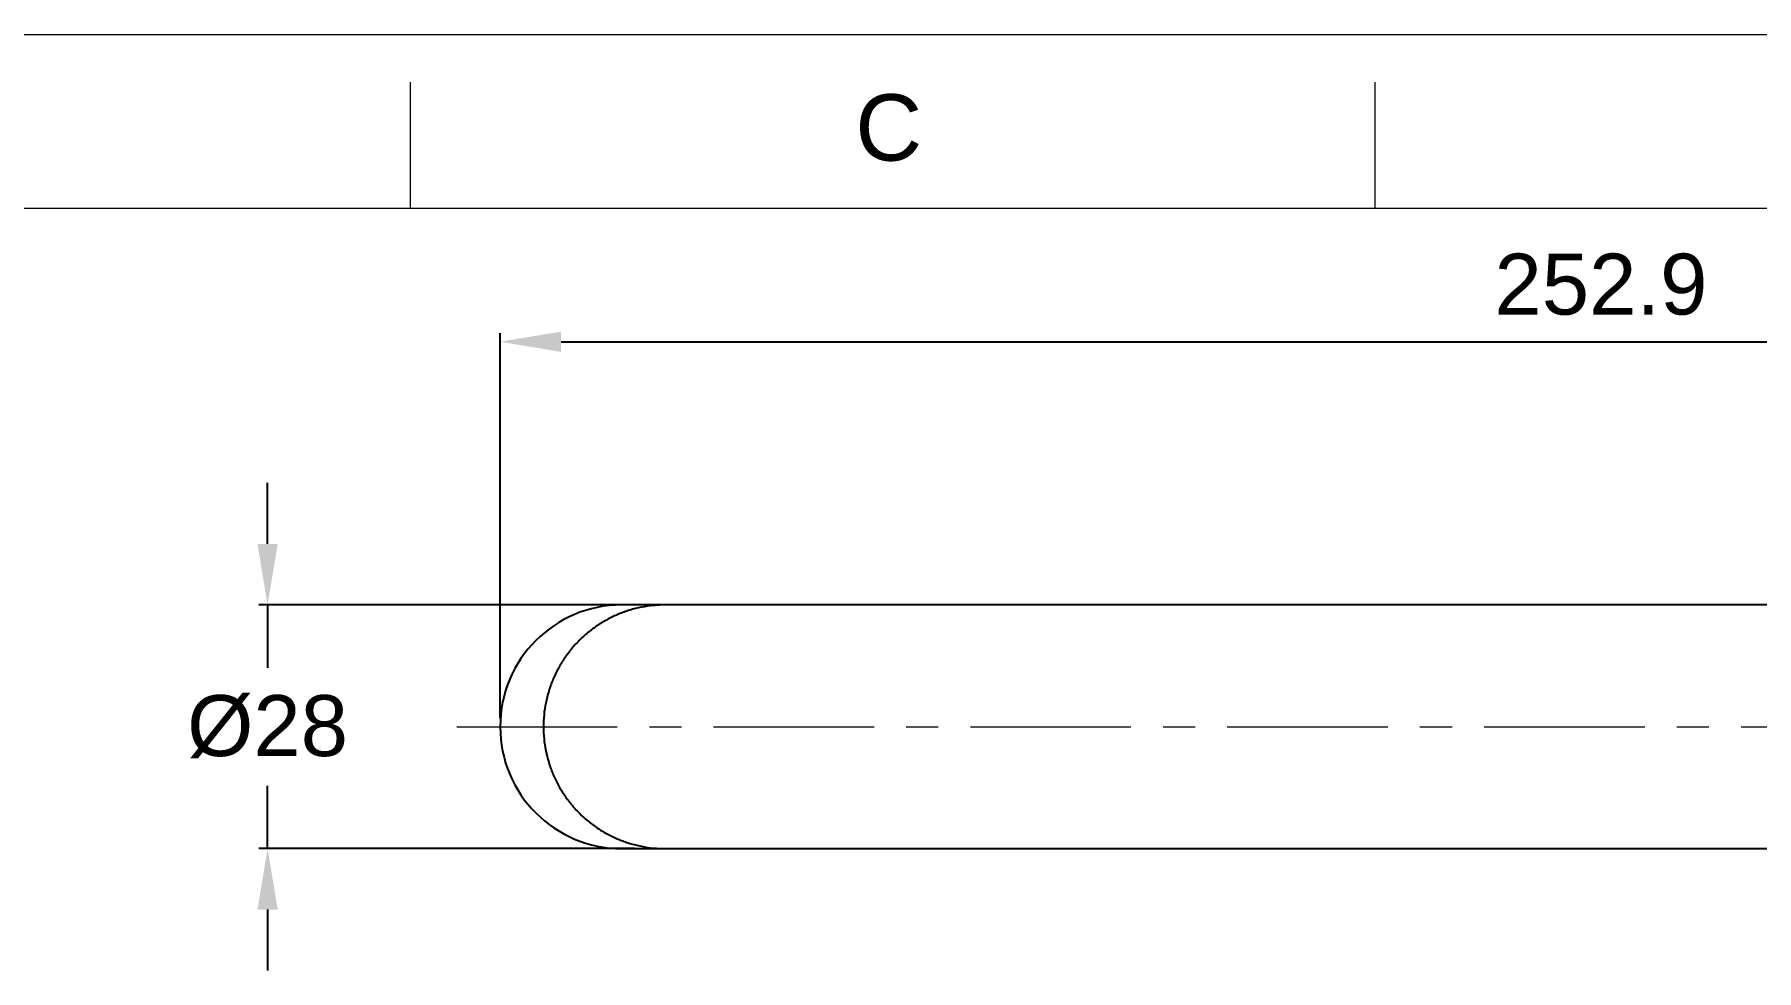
# Model space of a CAD drawing. Header units: inches. Extents: x 6332 to 6926, y -3179 to -2339.
# Drawn here: x 6530.1 to 6727.9, y -2446.6 to -2339.1 of the extents above; entities that cross this region are included whole.
import ezdxf

# ---------------------------------------------------------------- set-up
doc = ezdxf.new("R2010")
doc.units = ezdxf.units.IN
doc.header["$LTSCALE"] = 4.84
doc.header["$MEASUREMENT"] = 0
doc.header["$PDMODE"] = 3
doc.header["$PDSIZE"] = 0.3125
doc.linetypes.add('CENTERX2', pattern=[20.32, 12.7, -2.54, 2.54, -2.54])
doc.layers.get('0').update_dxf_attribs({"linetype": 'CONTINUOUS', "lineweight": 13})
doc.layers.get('Defpoints').update_dxf_attribs({"color": 3, "linetype": 'CONTINUOUS'})
doc.layers.add('CENTER', color=1, linetype='CENTERX2', lineweight=15)
doc.styles.get("Standard").update_dxf_attribs({"font": 'arial.ttf'})
doc.dimstyles.new('사본(2) DIMSTYLE_1', dxfattribs={"dimtxt": 7, "dimasz": 7, "dimexe": 1, "dimexo": 1, "dimgap": 3, "dimtad": 1, "dimtih": 1, "dimtoh": 1, "dimdec": 1, "dimdsep": 46, "dimtxsty": 'Standard', "dimcen": 0, "dimclrd": 3, "dimclre": 3, "dimclrt": 4, "dimadec": 1, "dimazin": 0, "dimtp": 0.3, "dimtm": 0.3, "dimtfac": 1, "dimtdec": 1, "dimtofl": 0, "dimtmove": 0, "dimatfit": 3, "dimfxl": 1, "dimtolj": 1, "dimtzin": 0, "dimarcsym": 0})

# ---------------------------------------------------------------- blocks, each defined once
blk = doc.blocks.new('*D30')
at = {"color": 3, "lineweight": -2, "transparency": 16777216}
for p, q in [((6583.58, -2417.62), (6583.58, -2373.4)), ((6836.44, -2417.62), (6836.44, -2373.4)), ((6590.58, -2374.4), (6829.44, -2374.4))]:
    blk.add_line(p, q, dxfattribs=at)
at = {"color": 3, "transparency": 16777216}
for points in [[(6590.58, -2373.23), (6590.58, -2375.57), (6583.58, -2374.4)], [(6829.44, -2373.23), (6829.44, -2375.57), (6836.44, -2374.4)]]:
    blk.add_solid(points, dxfattribs=at)
at = {"layer": 'Defpoints', "color": 0, "transparency": 16777216}
for p in [(6836.44, -2374.4), (6583.58, -2418.62), (6836.44, -2418.62)]:
    blk.add_point(p, dxfattribs=at)
at = {"color": 4, "transparency": 16777216, "insert": (6710.01, -2367.83), "char_height": 7, "attachment_point": 5}
blk.add_mtext('\\A1;252.9', dxfattribs=at)
blk = doc.blocks.new('*D42')
at = {"color": 3, "lineweight": -2, "transparency": 16777216}
for p, q in [((6556.86, -2397.62), (6556.86, -2390.62)), ((6599.04, -2404.62), (6555.86, -2404.62)), ((6556.86, -2404.62), (6556.86, -2411.62)), ((6556.86, -2411.62), (6556.86, -2411.85)), ((6556.86, -2425.62), (6556.86, -2425.39)), ((6556.86, -2432.62), (6556.86, -2425.62)), ((6599.04, -2432.62), (6555.86, -2432.62)), ((6556.86, -2439.62), (6556.86, -2446.62))]:
    blk.add_line(p, q, dxfattribs=at)
at = {"color": 3, "transparency": 16777216}
for points in [[(6555.7, -2397.62), (6558.03, -2397.62), (6556.86, -2404.62)], [(6555.7, -2439.62), (6558.03, -2439.62), (6556.86, -2432.62)]]:
    blk.add_solid(points, dxfattribs=at)
at = {"layer": 'Defpoints', "color": 0, "transparency": 16777216}
for p in [(6556.86, -2404.62), (6600.04, -2404.62), (6600.04, -2432.62)]:
    blk.add_point(p, dxfattribs=at)
at = {"color": 4, "transparency": 16777216, "insert": (6556.86, -2418.62), "char_height": 7, "attachment_point": 5}
blk.add_mtext('\\A1;%%C28', dxfattribs=at)

msp = doc.modelspace()

# ---------------------------------------------------------------- linework, layer by layer
at = {"color": 7, "linetype": 'Continuous'}
for p, q in [((6331.69, -2339.1), (6925.69, -2339.1)), ((6573.29, -2359.1), (6573.29, -2344.57)), ((6684.09, -2359.1), (6684.09, -2344.57)), ((6905.69, -2359.1), (6351.69, -2359.1))]:
    msp.add_line(p, q, dxfattribs=at)
at = {"lineweight": -3, "extrusion": (-1, -2.22045e-16, 0)}
for p, q in [((6602.54, -2404.62), (6597.54, -2404.62)), ((6807.54, -2404.62), (6602.54, -2404.62)), ((6597.54, -2432.62), (6602.54, -2432.62)), ((6602.54, -2432.62), (6807.54, -2432.62))]:
    msp.add_line(p, q, dxfattribs=at)
at = {"lineweight": -3}
for start_param, end_param in [(0.000006, 1.570796), (1.570796, 3.141586)]:
    msp.add_ellipse((6597.54, -2418.62), major_axis=(0, 14), ratio=0.997446, start_param=start_param, end_param=end_param, dxfattribs=at)
for points, knots in [([(6602.54, -2404.62), (6602.51, -2404.62), (6602.48, -2404.62), (6602.45, -2404.62), (6602.44, -2404.62), (6602.43, -2404.62), (6602.4, -2404.62), (6602.32, -2404.62), (6602.14, -2404.63), (6601.96, -2404.63), (6601.62, -2404.65), (6601.39, -2404.67), (6600.7, -2404.74), (6600.25, -2404.8), (6599.69, -2404.92), (6599.57, -2404.94), (6599.35, -2404.99), (6599.23, -2405.02), (6598.9, -2405.1), (6598.68, -2405.16), (6598.02, -2405.36), (6597.16, -2405.67), (6596.34, -2406.06), (6595.73, -2406.39), (6595.48, -2406.53), (6595.24, -2406.68), (6595.14, -2406.74), (6595.09, -2406.77), (6594.95, -2406.86), (6594.85, -2406.92), (6594.37, -2407.24), (6594, -2407.52), (6593.3, -2408.1), (6592.96, -2408.4), (6592.32, -2409.05), (6592.01, -2409.39), (6591.64, -2409.83), (6591.57, -2409.92), (6591.43, -2410.11), (6591.36, -2410.2), (6591.16, -2410.47), (6591.02, -2410.66), (6590.64, -2411.23), (6590.41, -2411.62), (6589.98, -2412.43), (6589.78, -2412.84), (6589.52, -2413.48), (6589.44, -2413.69), (6589.34, -2413.96), (6589.32, -2414.02), (6589.28, -2414.13), (6589.23, -2414.29), (6589.18, -2414.45), (6589.01, -2415), (6588.9, -2415.45), (6588.72, -2416.34), (6588.65, -2416.79), (6588.57, -2417.7), (6588.54, -2418.16), (6588.54, -2418.62)], [0, 0, 0, 0, 0.003906, 0.003906, 0.004883, 0.004883, 0.005859, 0.007812, 0.015625, 0.03125, 0.03125, 0.0625, 0.0625, 0.125, 0.125, 0.140625, 0.140625, 0.15625, 0.15625, 0.1875, 0.1875, 0.25, 0.3125, 0.3125, 0.34375, 0.351563, 0.351563, 0.359375, 0.359375, 0.375, 0.375, 0.4375, 0.4375, 0.5, 0.5, 0.5625, 0.5625, 0.578125, 0.578125, 0.59375, 0.59375, 0.625, 0.625, 0.6875, 0.6875, 0.75, 0.75, 0.78125, 0.78125, 0.789063, 0.789063, 0.796875, 0.8125, 0.8125, 0.875, 0.875, 0.9375, 0.9375, 1, 1, 1, 1]), ([(6588.54, -2418.62), (6588.54, -2419.08), (6588.57, -2419.54), (6588.65, -2420.45), (6588.72, -2420.9), (6588.9, -2421.8), (6589.01, -2422.24), (6589.18, -2422.79), (6589.23, -2422.96), (6589.28, -2423.12), (6589.32, -2423.23), (6589.34, -2423.28), (6589.44, -2423.55), (6589.52, -2423.77), (6589.78, -2424.4), (6589.98, -2424.82), (6590.41, -2425.62), (6590.64, -2426.01), (6591.02, -2426.58), (6591.16, -2426.77), (6591.36, -2427.05), (6591.43, -2427.14), (6591.57, -2427.32), (6591.64, -2427.41), (6592.01, -2427.86), (6592.32, -2428.2), (6592.96, -2428.84), (6593.3, -2429.15), (6594, -2429.73), (6594.37, -2430), (6594.85, -2430.32), (6594.95, -2430.38), (6595.09, -2430.48), (6595.14, -2430.51), (6595.24, -2430.57), (6595.48, -2430.72), (6595.73, -2430.86), (6596.34, -2431.18), (6597.16, -2431.57), (6598.02, -2431.88), (6598.68, -2432.08), (6598.9, -2432.14), (6599.23, -2432.23), (6599.35, -2432.25), (6599.57, -2432.3), (6599.69, -2432.33), (6600.25, -2432.44), (6600.7, -2432.51), (6601.39, -2432.58), (6601.62, -2432.59), (6601.96, -2432.61), (6602.14, -2432.62), (6602.32, -2432.62), (6602.4, -2432.62), (6602.43, -2432.62), (6602.44, -2432.62), (6602.45, -2432.62), (6602.48, -2432.62), (6602.51, -2432.62), (6602.54, -2432.62)], [0, 0, 0, 0, 0.0625, 0.0625, 0.125, 0.125, 0.1875, 0.1875, 0.203125, 0.210937, 0.210937, 0.21875, 0.21875, 0.25, 0.25, 0.3125, 0.3125, 0.375, 0.375, 0.40625, 0.40625, 0.421875, 0.421875, 0.4375, 0.4375, 0.5, 0.5, 0.5625, 0.5625, 0.625, 0.625, 0.640625, 0.640625, 0.648437, 0.648437, 0.65625, 0.6875, 0.6875, 0.75, 0.8125, 0.8125, 0.84375, 0.84375, 0.859375, 0.859375, 0.875, 0.875, 0.9375, 0.9375, 0.96875, 0.96875, 0.984375, 0.992187, 0.994141, 0.995117, 0.995117, 0.996094, 0.996094, 1, 1, 1, 1])]:
    msp.add_open_spline(points, degree=3, knots=knots, dxfattribs=at)
at = {"layer": 'CENTER', "ltscale": 0.3}
msp.add_line((6578.58, -2418.62), (6841.44, -2418.62), dxfattribs=at)

# ---------------------------------------------------------------- texts
at = {"insert": (6628.21, -2349.84), "char_height": 7.62, "attachment_point": 5}
msp.add_mtext_dynamic_manual_height_columns('C', width=10, gutter_width=12.5, heights=[0], dxfattribs=at)

# ---------------------------------------------------------------- dimensions: what is measured, and where the dimension line sits
at = {"color": 6}
dim = msp.add_linear_dim(base=(6836.44, -2374.4), p1=(6583.58, -2418.62), p2=(6836.44, -2418.62), dimstyle='사본(2) DIMSTYLE_1', dxfattribs=at)
dim.commit()
dim.dimension.update_dxf_attribs({"geometry": '*D30', "text_midpoint": (6710.01, -2367.83)})
dim = msp.add_linear_dim(base=(6556.86, -2404.62), p1=(6600.04, -2432.62), p2=(6600.04, -2404.62), angle=90, text='%%C<>', dimstyle='사본(2) DIMSTYLE_1', dxfattribs=at)
dim.commit()
dim.dimension.update_dxf_attribs({"geometry": '*D42', "text_midpoint": (6556.86, -2418.62), "dimtype": 160})

doc.saveas('drawing.dxf')
